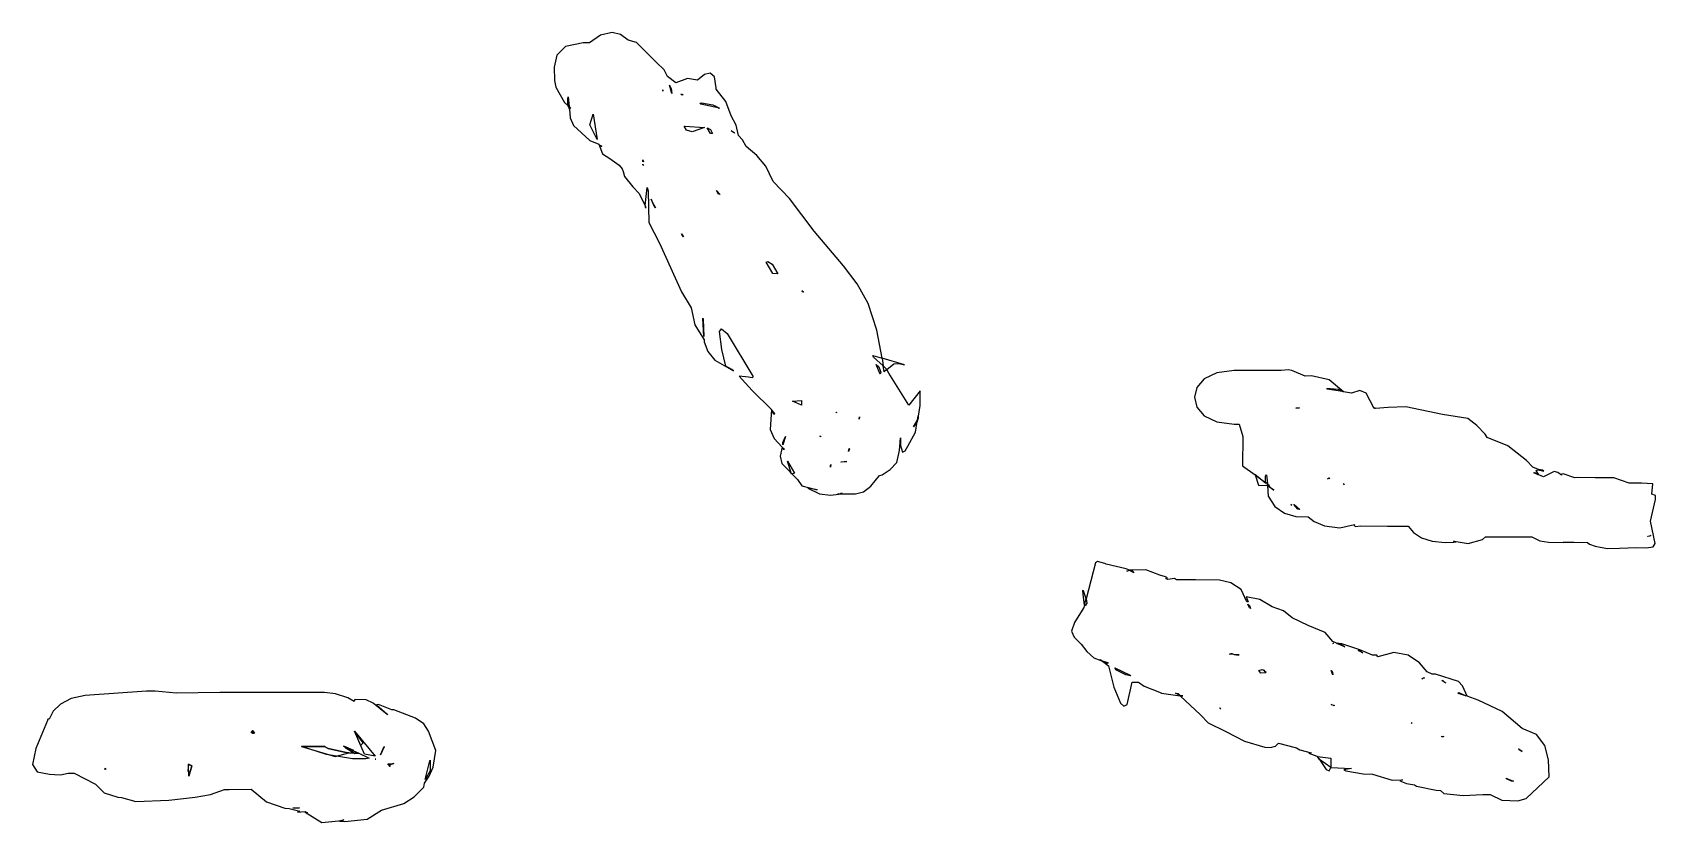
# Model space of a CAD drawing. Extents: x -74 to 153, y -120 to 75.
# Drawn here: x -68.5 to 21.8, y 31.1 to 75 of the extents above; entities that cross this region are included whole.
import ezdxf

# ---------------------------------------------------------------- set-up
doc = ezdxf.new("R2010")
doc.units = 0

msp = doc.modelspace()

# ---------------------------------------------------------------- linework, layer by layer
at = {"layer": 'Layer 1'}
for p, q in [((-36.2443, 75.0294), (-36.901089, 74.870696)), ((-35.793425, 74.921371), (-36.244306, 75.029404)), ((-36.244306, 75.029404), (-36.2443, 75.0294)), ((-38.840621, 74.256983), (-39.3241, 73.763419)), ((-37.871321, 74.447782), (-38.840621, 74.256983)), ((-37.51532, 74.446177), (-37.871321, 74.447782)), ((-36.901089, 74.870696), (-37.51532, 74.446177)), ((-35.365314, 74.592168), (-35.793425, 74.921371)), ((-34.899202, 74.480307), (-35.365314, 74.592168)), ((-33.784092, 73.360527), (-34.899202, 74.480307)), ((-39.3241, 73.763419), (-39.477772, 73.091052)), ((-33.359391, 72.946074), (-33.784092, 73.360527)), ((-39.477772, 73.091052), (-39.457651, 72.363842)), ((-39.457651, 72.363842), (-39.382542, 71.988443)), ((-33.174762, 72.578666), (-33.359391, 72.946074)), ((-32.713755, 72.230978), (-33.174762, 72.578666)), ((-32.058193, 72.472056), (-32.713755, 72.230978)), ((-31.510992, 72.384987), (-32.058193, 72.472056)), ((-31.118101, 72.68214), (-31.510992, 72.384987)), ((-30.789937, 72.768878), (-31.118101, 72.68214)), ((-30.558437, 72.552904), (-30.789937, 72.768878)), ((-30.455532, 71.941918), (-30.558437, 72.552904)), ((-39.382542, 71.988443), (-38.904471, 71.134244)), ((-38.723728, 71.339756), (-38.698104, 71.450139)), ((-38.711084, 70.971046), (-38.723728, 71.339756)), ((-38.698104, 71.450139), (-38.634371, 70.90323)), ((-33.433968, 71.759729), (-33.423467, 71.831192)), ((-33.431489, 71.757691), (-33.433968, 71.759729)), ((-33.423468, 71.831195), (-33.431489, 71.757691)), ((-33.423467, 71.831192), (-33.423468, 71.831195)), ((-33.05157, 72.0959), (-32.959398, 71.910971)), ((-33.05157, 72.095899), (-33.05157, 72.0959)), ((-32.926875, 71.637516), (-33.05157, 72.095899)), ((-32.959398, 71.910971), (-32.926875, 71.637516)), ((-32.424886, 71.604994), (-32.308358, 71.585159)), ((-32.422115, 71.590701), (-32.424886, 71.604994)), ((-32.424886, 71.604994), (-32.424886, 71.604994)), ((-32.346277, 71.546073), (-32.422115, 71.590701)), ((-32.308358, 71.585159), (-32.346277, 71.546073)), ((-30.45598, 71.883581), (-30.455532, 71.941918)), ((-29.929442, 71.195077), (-30.45598, 71.883581)), ((-38.904471, 71.134244), (-38.711084, 70.971046)), ((-38.634416, 70.903198), (-38.711129, 70.971015)), ((-38.711129, 70.971015), (-38.708209, 70.944326)), ((-38.708209, 70.944326), (-38.641705, 70.7944)), ((-38.646959, 70.833923), (-38.629458, 70.84107)), ((-38.64171, 70.7944), (-38.646959, 70.833923)), ((-38.641705, 70.7944), (-38.64171, 70.7944)), ((-38.624454, 70.768034), (-38.641663, 70.794432)), ((-38.641663, 70.794432), (-38.623725, 70.756659)), ((-38.629458, 70.84107), (-38.634416, 70.903198)), ((-38.634371, 70.90323), (-38.544386, 70.810766)), ((-38.544386, 70.810766), (-38.629412, 70.841102)), ((-38.629412, 70.841102), (-38.624454, 70.768034)), ((-38.623725, 70.756659), (-38.587993, 70.272899)), ((-37.489702, 69.890466), (-37.312066, 70.485503)), ((-37.312066, 70.485508), (-37.081489, 69.083958)), ((-37.312066, 70.485503), (-37.312066, 70.485508)), ((-31.379542, 71.096611), (-31.277981, 71.109131)), ((-31.323776, 71.04919), (-31.379542, 71.096611)), ((-30.284506, 70.8208), (-31.323776, 71.04919)), ((-31.277981, 71.109131), (-31.277986, 71.10913)), ((-31.277986, 71.10913), (-30.65451, 70.999457)), ((-30.65451, 70.999457), (-30.531565, 70.947683)), ((-30.531565, 70.947683), (-30.519168, 70.954247)), ((-30.519168, 70.954247), (-30.288299, 70.824885)), ((-30.288299, 70.824885), (-30.284506, 70.8208)), ((-29.62147, 70.390011), (-29.929442, 71.195077)), ((-38.587993, 70.272899), (-38.396794, 69.84879)), ((-38.396794, 69.84879), (-37.501176, 69.013988)), ((-37.081489, 69.083958), (-37.489702, 69.890466)), ((-32.238061, 69.820175), (-32.206122, 69.821049)), ((-32.120804, 69.596891), (-32.238061, 69.820175)), ((-32.206126, 69.82105), (-31.104866, 69.741566)), ((-32.206122, 69.821049), (-32.206126, 69.82105)), ((-31.80243, 69.496259), (-32.120804, 69.596891)), ((-31.104866, 69.741566), (-31.80243, 69.496259)), ((-30.966756, 69.733836), (-30.960192, 69.733538)), ((-30.966755, 69.733829), (-30.966756, 69.733836)), ((-30.778181, 69.405684), (-30.966755, 69.733829)), ((-30.960192, 69.733538), (-30.784455, 69.625603)), ((-30.784455, 69.625603), (-30.667195, 69.403788)), ((-29.622675, 69.554451), (-29.620196, 69.565973)), ((-29.449269, 69.434714), (-29.622675, 69.554451)), ((-29.35645, 69.871347), (-29.62147, 70.390011)), ((-29.620196, 69.565973), (-29.620196, 69.565972)), ((-29.620196, 69.565972), (-29.469686, 69.465924)), ((-29.220841, 69.293571), (-29.35645, 69.871347)), ((-37.501176, 69.013988), (-36.998165, 68.809663)), ((-36.998165, 68.809663), (-36.790631, 68.276172)), ((-36.911436, 68.762818), (-36.825681, 68.688876)), ((-36.885476, 68.714398), (-36.911436, 68.762818)), ((-36.911436, 68.762818), (-36.911436, 68.762818)), ((-36.825681, 68.688876), (-36.885476, 68.714398)), ((-30.667195, 69.403788), (-30.778181, 69.405684)), ((-29.469686, 69.465924), (-29.449269, 69.434714)), ((-28.993181, 69.061827), (-29.220841, 69.293571)), ((-28.797315, 68.689783), (-28.993181, 69.061827)), ((-28.193099, 68.188942), (-28.797315, 68.689783)), ((-36.790631, 68.276172), (-36.382903, 68.021473)), ((-36.382903, 68.021473), (-35.868616, 67.642924)), ((-34.550835, 67.852908), (-34.551433, 67.941434)), ((-34.551433, 67.941434), (-34.551416, 67.941434)), ((-34.551416, 67.941434), (-34.521664, 67.907598)), ((-34.51525, 67.836573), (-34.550835, 67.852908)), ((-34.521664, 67.907598), (-34.51525, 67.836573)), ((-27.708455, 67.598733), (-28.193099, 68.188942)), ((-35.868616, 67.642924), (-35.691417, 67.43539)), ((-35.691417, 67.43539), (-35.646498, 67.287652)), ((-35.646498, 67.287652), (-35.562842, 67.00926)), ((-35.562842, 67.00926), (-35.102798, 66.440891)), ((-34.549669, 67.701815), (-34.503925, 67.624415)), ((-34.54937, 67.672501), (-34.549669, 67.701815)), ((-34.549669, 67.701815), (-34.549669, 67.701815)), ((-34.503925, 67.624415), (-34.54937, 67.672501)), ((-27.296596, 66.733305), (-27.708455, 67.598733)), ((-35.102798, 66.440891), (-34.742036, 66.071039)), ((-34.742036, 66.071039), (-34.58214, 65.723347)), ((-34.411796, 65.399285), (-34.301831, 66.408805)), ((-34.301831, 66.408805), (-34.238681, 66.217313)), ((-34.238681, 66.217313), (-34.207471, 64.463563)), ((-30.440419, 66.246015), (-30.247761, 66.015729)), ((-30.359477, 66.059191), (-30.440419, 66.246015)), ((-30.440419, 66.246015), (-30.440419, 66.246015)), ((-30.247761, 66.015729), (-30.359477, 66.059191)), ((-26.390426, 65.80087), (-27.296596, 66.733305)), ((-34.58214, 65.723347), (-34.411796, 65.399285)), ((-34.41184, 65.39925), (-34.418837, 65.301244)), ((-34.418837, 65.301244), (-34.362541, 65.28666)), ((-34.411836, 65.39925), (-34.41184, 65.39925)), ((-34.362541, 65.28666), (-34.411836, 65.39925)), ((-34.081809, 65.761964), (-34.029014, 65.607954)), ((-34.081808, 65.761963), (-34.081809, 65.761964)), ((-33.955782, 65.453692), (-34.081808, 65.761963)), ((-34.029014, 65.607954), (-33.848023, 65.280683)), ((-33.848023, 65.280683), (-33.955782, 65.453692)), ((-25.010226, 63.972365), (-26.390426, 65.80087)), ((-34.207471, 64.463563), (-33.615351, 63.316663)), ((-33.615351, 63.316663), (-32.401501, 60.602103)), ((-32.388429, 63.826054), (-32.282111, 63.668252)), ((-32.363198, 63.74657), (-32.388429, 63.826054)), ((-32.388429, 63.826054), (-32.388429, 63.826054)), ((-32.282111, 63.668252), (-32.363198, 63.74657)), ((-23.376099, 62.040394), (-25.010226, 63.972365)), ((-27.685738, 62.252703), (-27.584669, 62.281726)), ((-27.319528, 61.615226), (-27.685738, 62.252703)), ((-27.584669, 62.281726), (-27.584669, 62.281724)), ((-27.584669, 62.281724), (-27.347675, 62.140403)), ((-27.347675, 62.140403), (-27.029156, 61.609245)), ((-27.029156, 61.609245), (-27.319528, 61.615226)), ((-22.614173, 61.041736), (-23.376099, 62.040394)), ((-32.401501, 60.602103), (-31.851821, 59.70911)), ((-25.695424, 60.656168), (-25.698344, 60.660544)), ((-25.698344, 60.660544), (-25.698339, 60.660544)), ((-25.698339, 60.660544), (-25.611271, 60.590248)), ((-25.605148, 60.580768), (-25.695424, 60.656168)), ((-25.611271, 60.590248), (-25.605148, 60.580768)), ((-22.014186, 59.950615), (-22.614173, 61.041736)), ((-31.851821, 59.70911), (-31.649808, 58.763349)), ((-21.533922, 58.464259), (-22.014186, 59.950615)), ((-31.649808, 58.763349), (-31.137193, 57.93494)), ((-31.203311, 59.140722), (-31.203309, 59.140724)), ((-31.153141, 58.114142), (-31.203311, 59.140722)), ((-31.203309, 59.140724), (-31.195579, 59.077137)), ((-31.195579, 59.077137), (-31.152118, 58.113119)), ((-31.152118, 58.113119), (-31.153141, 58.114142)), ((-31.137193, 57.93494), (-31.124797, 57.824829)), ((-31.124797, 57.824829), (-30.925642, 57.288754)), ((-30.275278, 58.388674), (-30.162384, 58.546748)), ((-30.143742, 57.392341), (-30.275278, 58.388674)), ((-30.162384, 58.546748), (-29.853481, 58.283962)), ((-29.853481, 58.283962), (-28.416942, 55.913421)), ((-21.233492, 56.921615), (-21.533922, 58.464259)), ((-30.925642, 57.288754), (-30.532519, 56.810122)), ((-29.920282, 56.459747), (-30.143742, 57.392341)), ((-21.717543, 56.964931), (-21.753566, 57.061624)), ((-21.753566, 57.061624), (-21.233492, 56.921615)), ((-21.164362, 56.477234), (-21.717543, 56.964931)), ((-21.2335, 56.9216), (-21.16437, 56.477218)), ((-21.233495, 56.9216), (-21.2335, 56.9216)), ((-19.981005, 56.535263), (-21.233495, 56.9216)), ((-30.532519, 56.810122), (-29.497047, 56.206419)), ((-29.596224, 56.285475), (-29.920282, 56.459747)), ((-29.497047, 56.206419), (-29.596224, 56.285475)), ((-21.564589, 56.563694), (-21.410725, 56.434186)), ((-21.332262, 56.018244), (-21.564589, 56.563694)), ((-21.564589, 56.563694), (-21.564589, 56.563694)), ((-21.410725, 56.434186), (-21.31154, 56.140753)), ((-21.31154, 56.140753), (-21.332262, 56.018244)), ((-21.16437, 56.477218), (-20.97565, 56.284998)), ((-21.114776, 56.153464), (-21.164362, 56.477234)), ((-20.975642, 56.285014), (-21.114776, 56.153464)), ((-20.97565, 56.284998), (-20.572541, 56.602643)), ((-20.943557, 56.2522), (-20.975642, 56.285014)), ((-20.85153, 56.068876), (-20.943557, 56.2522)), ((-19.7529, 54.301996), (-20.85153, 56.068876)), ((-20.572541, 56.602643), (-20.28888, 56.618774)), ((-20.28888, 56.618774), (-19.981005, 56.535263)), ((-2.61298, 56.099459), (-3.305987, 55.761105)), ((-1.64277, 56.2278), (-2.61298, 56.099459)), ((0.970724, 56.227761), (-1.64277, 56.2278)), ((1.35006, 56.2597), (0.970724, 56.227761)), ((1.56807, 56.227768), (1.350036, 56.259707)), ((1.350036, 56.259707), (1.35006, 56.2597)), ((2.305012, 55.903998), (1.56807, 56.227768)), ((-28.663888, 55.850693), (-29.186406, 55.902045)), ((-29.186406, 55.902045), (-29.016646, 55.733451)), ((-29.016646, 55.733451), (-28.451944, 55.106766)), ((-28.451268, 55.826743), (-28.663888, 55.850693)), ((-28.451944, 55.106766), (-27.392834, 54.056696)), ((-28.416942, 55.913421), (-28.451268, 55.826743)), ((-19.123007, 55.094358), (-19.7529, 54.301996)), ((-19.110661, 54.27878), (-19.123007, 55.094358)), ((-3.721791, 55.282742), (-3.860393, 54.734375)), ((-3.305987, 55.761105), (-3.721791, 55.282742)), ((2.650367, 55.924853), (2.305012, 55.903998)), ((3.63247, 55.708568), (2.650367, 55.924853)), ((3.516651, 55.218256), (3.69025, 55.228461)), ((3.531282, 55.186313), (3.516651, 55.218256)), ((4.388835, 55.054617), (3.531282, 55.186313)), ((4.437666, 55.048777), (3.63247, 55.708568)), ((3.69025, 55.228461), (3.69025, 55.22846)), ((3.69025, 55.22846), (4.143528, 55.185729)), ((4.143528, 55.185729), (4.388835, 55.054617)), ((5.339989, 55.123062), (4.877089, 54.971335)), ((5.696212, 54.965416), (5.339989, 55.123062)), ((-26.217979, 54.521755), (-25.721239, 54.556174)), ((-25.715698, 54.306345), (-26.217979, 54.521755)), ((-25.721239, 54.556174), (-25.715698, 54.306345)), ((-25.721239, 54.556174), (-25.721239, 54.556174)), ((-19.222035, 53.582698), (-19.110661, 54.27878)), ((-3.860393, 54.734375), (-3.721791, 54.186008)), ((-3.721791, 54.186008), (-3.305987, 53.707645)), ((4.877089, 54.971335), (4.437666, 55.048777)), ((6.144609, 54.111011), (5.696212, 54.965416)), ((7.902886, 54.209604), (6.928075, 54.160893)), ((9.943946, 53.783453), (7.902886, 54.209604)), ((-27.392834, 54.056696), (-27.455066, 52.935449)), ((-27.381949, 54.045142), (-27.206355, 53.839796)), ((-27.381948, 54.045142), (-27.381949, 54.045142)), ((-27.37349, 54.006202), (-27.381948, 54.045142)), ((-27.261629, 53.783501), (-27.37349, 54.006202)), ((-27.206355, 53.839796), (-27.261629, 53.783501)), ((-23.808812, 53.873922), (-23.776726, 53.902069)), ((-23.773518, 53.897986), (-23.808812, 53.873922)), ((-23.776729, 53.90207), (-23.773518, 53.897986)), ((-23.776726, 53.902069), (-23.776729, 53.90207)), ((-22.485879, 53.649763), (-22.511109, 53.52638)), ((-22.511109, 53.52638), (-22.485879, 53.649763)), ((-22.485879, 53.649763), (-22.485879, 53.649763)), ((-19.480026, 53.084647), (-19.269138, 53.4669)), ((-19.28241, 53.386394), (-19.480026, 53.084647)), ((-19.378424, 52.788612), (-19.28241, 53.386394)), ((-19.269146, 53.466881), (-19.282419, 53.386376)), ((-19.282419, 53.386376), (-19.245958, 53.454484)), ((-19.22204, 53.58268), (-19.269146, 53.466881)), ((-19.269138, 53.4669), (-19.229323, 53.708123)), ((-19.245958, 53.454484), (-19.22204, 53.58268)), ((-19.229323, 53.708123), (-19.222035, 53.582698)), ((-19.22204, 53.58268), (-19.22204, 53.58268)), ((-3.305987, 53.707645), (-2.61298, 53.369291)), ((-2.61298, 53.369291), (-1.64277, 53.24095)), ((1.793267, 54.133201), (1.96523, 54.15696)), ((1.99644, 54.135813), (1.793267, 54.133201)), ((1.96523, 54.15696), (1.99644, 54.135813)), ((1.96523, 54.15696), (1.96523, 54.15696)), ((6.161235, 54.11116), (6.144609, 54.111011)), ((6.163423, 54.142079), (6.161235, 54.11116)), ((6.211114, 54.111452), (6.163423, 54.142079)), ((6.928075, 54.160893), (6.211114, 54.111452)), ((11.350446, 53.562356), (9.943946, 53.783453)), ((11.86364, 53.167814), (11.350446, 53.562356)), ((-27.455066, 52.935449), (-27.243641, 52.446766)), ((-27.243641, 52.446766), (-26.800423, 51.966336)), ((-26.607679, 52.555507), (-26.761689, 52.095812)), ((-26.759941, 52.212486), (-26.607682, 52.555507)), ((-26.607682, 52.555507), (-26.607679, 52.555507)), ((-24.696999, 52.575633), (-24.636036, 52.555945)), ((-24.650037, 52.548944), (-24.696999, 52.575633)), ((-24.696999, 52.575633), (-24.696999, 52.575633)), ((-24.622765, 52.540485), (-24.650037, 52.548944)), ((-24.636036, 52.555945), (-24.622765, 52.540485)), ((-20.26083, 51.7808), (-20.207926, 52.486695)), ((-20.207926, 52.486695), (-20.205264, 52.061743)), ((-19.804234, 52.008624), (-19.378424, 52.788612)), ((-1.64277, 53.24095), (-1.64277, 53.2407)), ((-1.64277, 53.2407), (-1.37631, 53.2407)), ((-1.37631, 53.2407), (-1.162505, 52.550574)), ((-1.162505, 52.550574), (-1.191236, 50.931434)), ((12.313297, 52.688906), (11.86364, 53.167814)), ((12.425158, 52.494644), (12.313297, 52.688906)), ((13.587286, 52.029847), (12.425158, 52.494644)), ((-26.800423, 51.966336), (-26.898344, 51.462174)), ((-26.761689, 52.095812), (-26.759941, 52.212486)), ((-26.756001, 51.929843), (-26.705393, 51.890174)), ((-26.693142, 51.820899), (-26.756001, 51.929843)), ((-26.756001, 51.929843), (-26.756001, 51.929843)), ((-26.705393, 51.890174), (-26.693142, 51.820899)), ((-23.094039, 51.717205), (-23.056121, 51.880402)), ((-23.04139, 51.87209), (-23.094039, 51.717205)), ((-23.056121, 51.880402), (-23.04139, 51.87209)), ((-20.416335, 51.107175), (-20.26083, 51.7808)), ((-20.205264, 52.061743), (-20.098982, 51.682812)), ((-20.098982, 51.682812), (-19.944754, 51.756852)), ((-19.944754, 51.756852), (-19.804234, 52.008624)), ((14.608268, 51.227424), (13.587286, 52.029847)), ((-26.898344, 51.462174), (-26.818919, 51.05175)), ((-26.818919, 51.05175), (-25.932807, 50.170576)), ((-26.503251, 51.187651), (-26.114435, 50.51736)), ((-26.264453, 50.466702), (-26.503251, 51.187651)), ((-26.503251, 51.187651), (-26.503251, 51.187651)), ((-24.108811, 50.953429), (-24.082705, 51.003307)), ((-24.105018, 50.857611), (-24.108811, 50.953429)), ((-24.082704, 51.003307), (-24.105018, 50.857611)), ((-24.082705, 51.003307), (-24.082704, 51.003307)), ((-23.523105, 51.150611), (-23.252859, 51.158341)), ((-23.516982, 51.125234), (-23.523105, 51.150611)), ((-23.189566, 51.156007), (-23.516982, 51.125234)), ((-23.252859, 51.158341), (-23.252861, 51.158337)), ((-23.252861, 51.158337), (-23.189566, 51.156007)), ((-21.231156, 50.419237), (-20.776824, 50.724503)), ((-20.776824, 50.724503), (-20.416335, 51.107175)), ((-1.191236, 50.931434), (-0.485796, 50.419965)), ((14.973749, 50.847797), (14.608268, 51.227424)), ((15.288039, 50.715226), (14.973749, 50.847797)), ((15.151968, 50.665931), (15.261495, 50.702975)), ((15.307436, 50.420041), (15.151968, 50.665931)), ((15.261495, 50.702975), (15.58264, 50.6302)), ((15.505619, 50.674343), (15.288039, 50.715226)), ((15.58264, 50.6302), (15.505619, 50.674343)), ((16.153028, 50.616054), (15.564845, 50.314452)), ((16.353418, 50.550697), (16.153028, 50.616054)), ((-26.114435, 50.51736), (-26.264453, 50.466702)), ((-25.932807, 50.170576), (-25.693396, 49.811242)), ((-25.693396, 49.811242), (-24.836657, 49.595956)), ((-25.344334, 49.680982), (-25.364605, 49.678794)), ((-25.364605, 49.678794), (-24.719459, 49.37356)), ((-24.836657, 49.595956), (-25.344334, 49.680982)), ((-22.265146, 49.473901), (-21.855848, 49.787762)), ((-21.855848, 49.787762), (-21.372028, 50.391527)), ((-21.372477, 50.378984), (-21.231156, 50.419237)), ((-21.372028, 50.391527), (-21.372477, 50.378984)), ((-0.485796, 50.419965), (-0.487254, 50.441404)), ((-0.487254, 50.441404), (-0.30218, 50.286957)), ((-0.302186, 50.286877), (-0.485802, 50.419885)), ((-0.485802, 50.419885), (-0.298849, 49.854529)), ((0.10909, 49.943564), (-0.302186, 50.286877)), ((-0.30218, 50.286957), (0.096553, 49.997898)), ((-0.298849, 49.854529), (0.192803, 49.824848)), ((0.199367, 49.923292), (0.096548, 49.997818)), ((0.096548, 49.997818), (0.10909, 49.943564)), ((0.096553, 49.997898), (0.100376, 50.350327)), ((0.100376, 50.350327), (0.148618, 50.425508)), ((0.148618, 50.425508), (0.199371, 49.923373)), ((0.192803, 49.824848), (0.207679, 49.812597)), ((0.204034, 49.864372), (0.199367, 49.923292)), ((0.199371, 49.923373), (0.319983, 49.835867)), ((0.245891, 49.82937), (0.204034, 49.864372)), ((0.206805, 49.826017), (0.245891, 49.82937)), ((0.20768, 49.8126), (0.206805, 49.826017)), ((0.207679, 49.812597), (0.20768, 49.8126)), ((0.559894, 49.567374), (0.207685, 49.812681)), ((0.207685, 49.812681), (0.246188, 49.244187)), ((0.319983, 49.835867), (0.245895, 49.829453)), ((0.245895, 49.829453), (0.559894, 49.567374)), ((3.555676, 50.196898), (3.62043, 50.254943)), ((3.681684, 50.225192), (3.555676, 50.196898)), ((3.62043, 50.254945), (3.626847, 50.253922)), ((3.62043, 50.254943), (3.62043, 50.254945)), ((3.626847, 50.253922), (3.681684, 50.225192)), ((4.43846, 49.937446), (4.439627, 49.936998)), ((4.475542, 49.874471), (4.43846, 49.937446)), ((4.43846, 49.937446), (4.43846, 49.937446)), ((4.439627, 49.936998), (4.475542, 49.874471)), ((15.032128, 50.536421), (15.056629, 50.54488)), ((15.247246, 50.442207), (15.032128, 50.536421)), ((15.056629, 50.54488), (15.05663, 50.54488)), ((15.05663, 50.54488), (15.120363, 50.532775)), ((15.120363, 50.532775), (15.247246, 50.442207)), ((15.308892, 50.417271), (15.307436, 50.420041)), ((15.564845, 50.314452), (15.308892, 50.417271)), ((16.557594, 50.397437), (16.353418, 50.550697)), ((16.571887, 50.463357), (16.557594, 50.397437)), ((16.651662, 50.47517), (16.571887, 50.463357)), ((17.307807, 50.250865), (16.651662, 50.47517)), ((17.457733, 50.265887), (17.307807, 50.250865)), ((18.440857, 50.252323), (17.457733, 50.265887)), ((19.477067, 50.253929), (18.440857, 50.252323)), ((20.335495, 49.953057), (19.477067, 50.253929)), ((20.352414, 49.952908), (20.335495, 49.953057)), ((20.85732, 49.953356), (20.352414, 49.952908)), ((21.022705, 49.961814), (20.85732, 49.953356)), ((21.023153, 49.957879), (21.022705, 49.961814)), ((21.639756, 49.925102), (21.023153, 49.957879)), ((21.593834, 49.354821), (21.639756, 49.925102)), ((-24.719459, 49.37356), (-24.108465, 49.298437)), ((-24.108465, 49.298437), (-23.640019, 49.355169)), ((-23.722489, 49.353137), (-23.450715, 49.40811)), ((-23.640019, 49.355169), (-23.722489, 49.353137)), ((-23.64004, 49.35515), (-23.573272, 49.362378)), ((-23.573272, 49.362378), (-23.64004, 49.35515)), ((-23.64004, 49.35515), (-23.64004, 49.35515)), ((-23.534429, 49.378066), (-23.542742, 49.372668)), ((-23.542742, 49.372668), (-23.329228, 49.360417)), ((-23.450715, 49.40811), (-23.534429, 49.378066)), ((-23.329228, 49.360417), (-22.717186, 49.361075)), ((-22.717186, 49.361075), (-22.265146, 49.473901)), ((0.246188, 49.244187), (0.618058, 48.654073)), ((1.51166, 48.772977), (1.564601, 48.728786)), ((1.564601, 48.728786), (1.51166, 48.772977)), ((1.51166, 48.772977), (1.51166, 48.772977)), ((1.66567, 48.7791), (1.684775, 48.767433)), ((1.892892, 48.509583), (1.66567, 48.7791)), ((1.66567, 48.7791), (1.66567, 48.7791)), ((1.684775, 48.767433), (2.015546, 48.490332)), ((21.511725, 47.853081), (21.796313, 49.046271)), ((21.78712, 49.275365), (21.593834, 49.354821)), ((21.796313, 49.046271), (21.78712, 49.275365)), ((0.618058, 48.654073), (1.149655, 48.282451)), ((1.149655, 48.282451), (1.785834, 48.100741)), ((1.785834, 48.100741), (2.471448, 48.080367)), ((2.015546, 48.490332), (1.892892, 48.509583)), ((2.471448, 48.080367), (2.80426, 47.81785)), ((2.80426, 47.81785), (3.386171, 47.584211)), ((3.386171, 47.584211), (4.241095, 47.475476)), ((4.241095, 47.475476), (5.057091, 47.660632)), ((5.057091, 47.660632), (5.017568, 47.596024)), ((5.017568, 47.596024), (5.128947, 47.552946)), ((5.128947, 47.552946), (5.362923, 47.586107)), ((5.362923, 47.586107), (6.884353, 47.558396)), ((6.884353, 47.558396), (8.043073, 47.566126)), ((8.043073, 47.566126), (8.335853, 47.211144)), ((8.335853, 47.211144), (8.775648, 46.924314)), ((12.173916, 46.818104), (12.328947, 46.968467)), ((12.328947, 46.968467), (12.7727, 46.9684)), ((12.7727, 46.9684), (13.94323, 46.9684)), ((13.94323, 46.9684), (14.912352, 46.9684)), ((14.912352, 46.9684), (15.365337, 46.74371)), ((21.373375, 46.998509), (21.375421, 47.013385)), ((21.453443, 47.006821), (21.373375, 46.998509)), ((21.375421, 47.013385), (21.535264, 47.040657)), ((21.53526, 47.040657), (21.453443, 47.006821)), ((21.776887, 46.602861), (21.511725, 47.853081)), ((21.535264, 47.040657), (21.53526, 47.040657)), ((8.775648, 46.924314), (9.362558, 46.733136)), ((9.362558, 46.733136), (10.096683, 46.665111)), ((10.096683, 46.665111), (10.583068, 46.681154)), ((10.68822, 46.68845), (10.549942, 46.729596)), ((10.549942, 46.729596), (10.595756, 46.728848)), ((10.583068, 46.681154), (10.68822, 46.68845)), ((10.595756, 46.728848), (11.368504, 46.609931)), ((11.368504, 46.609931), (12.173916, 46.818104)), ((15.365337, 46.74371), (15.842243, 46.672048)), ((15.842243, 46.672048), (16.651522, 46.666067)), ((16.651522, 46.666067), (16.662606, 46.66942)), ((16.662606, 46.66942), (17.252393, 46.674818)), ((17.252393, 46.674818), (18.015586, 46.650755)), ((18.015586, 46.650755), (18.116218, 46.572583)), ((18.116218, 46.572583), (18.434592, 46.456201)), ((18.434592, 46.456201), (19.107415, 46.326947)), ((19.107415, 46.326947), (19.791222, 46.35134)), ((19.791222, 46.35134), (20.747365, 46.371904)), ((20.747365, 46.371904), (21.275606, 46.365631)), ((21.275606, 46.365631), (21.667866, 46.409571)), ((21.667866, 46.409571), (21.776887, 46.602861)), ((-9.351562, 45.531041), (-9.887387, 43.519001)), ((-9.25093, 45.6009), (-9.351562, 45.531041)), ((-9.250924, 45.600864), (-9.25093, 45.6009)), ((-8.848691, 45.483753), (-9.250924, 45.600864)), ((-8.758561, 45.459543), (-8.848691, 45.483753)), ((-7.648411, 45.203152), (-8.758561, 45.459543)), ((-7.475734, 45.113312), (-7.648411, 45.203152)), ((-7.608159, 45.064601), (-7.475734, 45.113312)), ((-7.451524, 45.098728), (-7.608159, 45.064601)), ((-7.360087, 45.115974), (-7.47574, 45.113346)), ((-7.47574, 45.113349), (-7.45153, 45.098765)), ((-7.47574, 45.113346), (-7.47574, 45.113349)), ((-7.45153, 45.098765), (-7.360087, 45.115974)), ((-7.235386, 44.980741), (-7.451524, 45.098728)), ((-6.562681, 45.139995), (-7.360081, 45.115937)), ((-7.360081, 45.115937), (-7.341997, 45.104999)), ((-7.341997, 45.104999), (-7.235386, 44.980741)), ((-5.789801, 44.844962), (-6.562681, 45.139995)), ((-5.474052, 44.750165), (-5.789801, 44.844962)), ((-5.356211, 44.692411), (-5.474052, 44.750165)), ((-5.449696, 44.664847), (-5.356211, 44.692411)), ((-5.328063, 44.607822), (-5.449696, 44.664847)), ((-4.967686, 44.654784), (-5.328063, 44.607822)), ((-4.8567, 44.5788), (-4.967686, 44.654784)), ((-3.789577, 44.578806), (-4.8567, 44.5788)), ((-2.466311, 44.571056), (-3.789577, 44.578806)), ((-1.837169, 44.420692), (-2.466311, 44.571056)), ((-1.255707, 44.038169), (-1.837169, 44.420692)), ((-10.03536, 43.975177), (-10.081266, 43.987054)), ((-10.081266, 43.987054), (-10.062182, 43.769008)), ((-10.062182, 43.769008), (-9.985044, 43.19492)), ((-9.88733, 43.518982), (-10.03536, 43.975177)), ((-9.97571, 43.182669), (-9.88733, 43.518982)), ((-9.887387, 43.519001), (-9.846405, 43.287695)), ((-0.938354, 43.363794), (-1.255707, 44.038169)), ((-0.214389, 43.496315), (-0.98021, 43.645123)), ((-0.98021, 43.645123), (-0.87112, 43.352272)), ((-0.87112, 43.352272), (-0.938354, 43.363794)), ((0.46946, 43.087131), (-0.214389, 43.496315)), ((-10.005374, 43.044431), (-10.520184, 42.211332)), ((-9.975767, 43.182689), (-10.005374, 43.044431)), ((-9.985044, 43.19492), (-9.97571, 43.182669)), ((-9.943099, 43.139665), (-9.975767, 43.182689)), ((-9.97571, 43.182669), (-9.97571, 43.182669)), ((-9.846405, 43.287695), (-9.943099, 43.139665)), ((-0.89206, 43.227735), (-0.792741, 43.149709)), ((-0.795804, 43.023556), (-0.89206, 43.227735)), ((-0.89206, 43.227735), (-0.89206, 43.227735)), ((-0.736738, 42.987532), (-0.795804, 43.023556)), ((-0.792741, 43.149709), (-0.736738, 42.987532)), ((1.102813, 42.866999), (0.46946, 43.087131)), ((1.58545, 42.462342), (1.102813, 42.866999)), ((2.470276, 42.033274), (1.58545, 42.462342)), ((-10.520184, 42.211332), (-10.687386, 41.733074)), ((-10.687386, 41.733074), (-10.552924, 41.39928)), ((3.414022, 41.647229), (2.470276, 42.033274)), ((3.834486, 41.151657), (3.414022, 41.647229)), ((-10.552924, 41.39928), (-10.162738, 40.999571)), ((-10.162738, 40.999571), (-9.839202, 40.586537)), ((3.88092, 41.050745), (3.834396, 41.04943)), ((3.834396, 41.04943), (3.88092, 41.050745)), ((4.045228, 41.0554), (3.834486, 41.151657)), ((3.88092, 41.050745), (3.88092, 41.050745)), ((4.351935, 41.026523), (4.045228, 41.0554)), ((4.504396, 40.857796), (4.067306, 41.045495)), ((4.067306, 41.045495), (4.067307, 41.045495)), ((4.067307, 41.045495), (4.215045, 41.02639)), ((4.215045, 41.02639), (4.438926, 40.915248)), ((4.785379, 40.870472), (4.351935, 41.026523)), ((4.438926, 40.915248), (4.504396, 40.857796)), ((5.339288, 40.684669), (4.785379, 40.870472)), ((5.258257, 40.6542), (5.334533, 40.646905)), ((5.515713, 40.522469), (5.258257, 40.6542)), ((5.258257, 40.6542), (5.258257, 40.6542)), ((5.334533, 40.646905), (5.515713, 40.522469)), ((6.043561, 40.39911), (5.339288, 40.684669)), ((-9.839202, 40.586537), (-9.454236, 40.249941)), ((-9.454236, 40.249941), (-9.064836, 40.102349)), ((-9.064836, 40.102349), (-9.088025, 40.151644)), ((-9.088025, 40.151644), (-9.008832, 40.085869)), ((-9.008771, 40.085851), (-9.064774, 40.102331)), ((-9.064774, 40.102331), (-8.901139, 39.996449)), ((-9.008832, 40.085869), (-8.679666, 39.987863)), ((-8.90114, 39.996449), (-9.008771, 40.085851)), ((-8.667853, 39.926755), (-8.901201, 39.996467)), ((-8.901201, 39.996467), (-8.640872, 39.790392)), ((-8.901139, 39.996449), (-8.90114, 39.996449)), ((-8.679666, 39.987863), (-8.667853, 39.926755)), ((-8.640872, 39.790392), (-8.340963, 38.610702)), ((-1.905376, 40.447979), (-1.817433, 40.480939)), ((-1.478058, 40.401309), (-1.905376, 40.447979)), ((-1.817433, 40.480939), (-1.78316, 40.475981)), ((-1.817433, 40.480939), (-1.817433, 40.480939)), ((-1.78316, 40.475981), (-1.650298, 40.433249)), ((-1.650298, 40.433249), (-1.580877, 40.436019)), ((-1.580877, 40.436019), (-1.510727, 40.418372)), ((-1.510727, 40.418372), (-1.478058, 40.401309)), ((-1.451951, 40.399708), (-1.502559, 40.43544)), ((-1.502559, 40.43544), (-1.502559, 40.435437)), ((-1.502559, 40.435437), (-1.402365, 40.419686)), ((-1.374363, 40.3946), (-1.451951, 40.399708)), ((-1.402365, 40.419686), (-1.374363, 40.3946)), ((6.282305, 40.392114), (6.043561, 40.39911)), ((6.344579, 40.292649), (6.282305, 40.392114)), ((7.231738, 40.534018), (6.344579, 40.292649)), ((8.040463, 40.386107), (7.231738, 40.534018)), ((8.664788, 39.970775), (8.040463, 40.386107)), ((9.090939, 39.469077), (8.664788, 39.970775)), ((-8.293999, 39.691349), (-7.427841, 39.281823)), ((-8.226036, 39.5808), (-8.293999, 39.691349)), ((-8.293999, 39.691349), (-8.293999, 39.691349)), ((-7.66882, 39.297021), (-8.226036, 39.5808)), ((-7.42217, 39.241714), (-7.66882, 39.297021)), ((-7.602936, 37.651181), (-7.324502, 38.888502)), ((-7.427841, 39.281823), (-7.42217, 39.241714)), ((-7.324502, 38.888502), (-6.966896, 38.882961)), ((-6.966896, 38.882961), (-6.649105, 38.66026)), ((-0.270919, 39.535589), (-0.08322, 39.601655)), ((-0.157745, 39.395726), (-0.270919, 39.535589)), ((0.114689, 39.413227), (-0.157745, 39.395726)), ((-0.08322, 39.601655), (-0.083219, 39.601655)), ((-0.083219, 39.601655), (0.036226, 39.512983)), ((0.036226, 39.512983), (-0.007673, 39.573508)), ((-0.007673, 39.573508), (0.00064, 39.564757)), ((0.00064, 39.564757), (0.043518, 39.507441)), ((0.043518, 39.50744), (0.036226, 39.512981)), ((0.036226, 39.512981), (0.055623, 39.486146)), ((0.043518, 39.507441), (0.094417, 39.468939)), ((0.065832, 39.477689), (0.043518, 39.50744)), ((0.055623, 39.486146), (0.065832, 39.477688)), ((0.140212, 39.423727), (0.065832, 39.477689)), ((0.065832, 39.477689), (0.114689, 39.413227)), ((0.065832, 39.477688), (0.065832, 39.477689)), ((0.094417, 39.468939), (0.140212, 39.423727)), ((3.742812, 39.534859), (3.818796, 39.434666)), ((3.847089, 39.29699), (3.742812, 39.534859)), ((3.742812, 39.534859), (3.742812, 39.534859)), ((3.818796, 39.434666), (3.847089, 39.29699)), ((8.799465, 39.069914), (8.880552, 39.133501)), ((8.934952, 39.125917), (8.799465, 39.069914)), ((8.880552, 39.133501), (8.934952, 39.125917)), ((8.880552, 39.133501), (8.880552, 39.133501)), ((9.366289, 39.327027), (9.090939, 39.469077)), ((9.545676, 39.327475), (9.366289, 39.327027)), ((10.825292, 38.925305), (9.545676, 39.327475)), ((9.908892, 38.988971), (9.956145, 38.982265)), ((10.13802, 38.831436), (9.908892, 38.988971)), ((9.908892, 38.988971), (9.908892, 38.988971)), ((9.956145, 38.982265), (10.13802, 38.831436)), ((11.05716, 38.684903), (10.825292, 38.925305)), ((-66.349576, 37.974203), (-66.945049, 37.670787)), ((-65.56069, 38.149652), (-66.349576, 37.974203)), ((-62.1649, 38.3865), (-65.56069, 38.149652)), ((-62.164879, 38.386502), (-62.1649, 38.3865)), ((-61.678495, 38.381103), (-62.164879, 38.386502)), ((-60.508985, 38.282659), (-61.678495, 38.381103)), ((-58.078665, 38.308765), (-60.508985, 38.282659)), ((-54.618115, 38.306726), (-58.078665, 38.308765)), ((-53.579425, 38.306428), (-54.618115, 38.306726)), ((-52.251825, 38.306428), (-53.579425, 38.306428)), ((-51.642048, 38.24876), (-52.251825, 38.306428)), ((-50.956895, 38.010368), (-51.642048, 38.24876)), ((-50.609498, 37.82121), (-50.956895, 38.010368)), ((-8.340963, 38.610702), (-7.968371, 37.728106)), ((-6.649105, 38.66026), (-5.804823, 38.325697)), ((-5.804823, 38.325697), (-5.697046, 38.271152)), ((-5.697046, 38.271152), (-4.645666, 38.13654)), ((-4.908063, 38.27201), (-4.908795, 38.277118)), ((-4.908795, 38.277118), (-4.908792, 38.277115)), ((-4.908792, 38.277115), (-4.763679, 38.264281)), ((-4.650068, 38.141482), (-4.908063, 38.27201)), ((-4.763679, 38.264281), (-4.650068, 38.141482)), ((-4.645666, 38.13654), (-3.514656, 37.07539)), ((-4.631983, 38.134044), (-4.635775, 38.135649)), ((-4.635775, 38.135649), (-4.635775, 38.135648)), ((-4.635775, 38.135648), (-4.502183, 38.122522)), ((-4.502183, 38.122522), (-4.631983, 38.134044)), ((10.819094, 38.267635), (10.851908, 38.314305)), ((11.237516, 38.132731), (10.819094, 38.267635)), ((10.851908, 38.314305), (11.204847, 38.154608)), ((10.851908, 38.314305), (10.851908, 38.314305)), ((11.248676, 38.284265), (11.05716, 38.684903)), ((11.204847, 38.154608), (11.237516, 38.132731)), ((11.320285, 38.108963), (11.248676, 38.284265)), ((11.921739, 37.896325), (11.320285, 38.108963)), ((-67.351025, 37.277309), (-67.57142, 36.831672)), ((-66.945049, 37.670787), (-67.351025, 37.277309)), ((-50.573329, 37.920091), (-50.609498, 37.82121)), ((-49.929653, 37.906454), (-50.573329, 37.920091)), ((-49.553331, 37.729628), (-49.929653, 37.906454)), ((-48.759489, 37.096665), (-49.553331, 37.729628)), ((-49.242081, 37.653053), (-49.366776, 37.637302)), ((-49.366776, 37.637302), (-48.908426, 37.239581)), ((-48.498431, 37.348388), (-49.242081, 37.653053)), ((-48.908426, 37.239581), (-48.730271, 37.095396)), ((-48.730271, 37.095396), (-48.759489, 37.096665)), ((-48.397216, 37.349702), (-48.498431, 37.348388)), ((-47.189206, 36.894674), (-48.397216, 37.349702)), ((-7.968371, 37.728106), (-7.779769, 37.557148)), ((-7.779769, 37.557148), (-7.602936, 37.651181)), ((-3.514656, 37.07539), (-3.100271, 36.632443)), ((-2.435165, 37.462731), (-2.382516, 37.40279)), ((-2.435165, 37.462729), (-2.435165, 37.462731)), ((-2.425539, 37.427143), (-2.435165, 37.462729)), ((-2.412414, 37.401767), (-2.425539, 37.427143)), ((-2.382516, 37.40279), (-2.412414, 37.401767)), ((3.750595, 37.642992), (3.909126, 37.613824)), ((3.750596, 37.642992), (3.750595, 37.642992)), ((3.924148, 37.580863), (3.750596, 37.642992)), ((3.909126, 37.613824), (3.924148, 37.580863)), ((13.260668, 37.262532), (11.921739, 37.896325)), ((14.367229, 36.316565), (13.260668, 37.262532)), ((-67.671183, 36.765456), (-68.320023, 35.199772)), ((-67.668704, 36.807604), (-67.671183, 36.765456)), ((-67.618243, 36.831523), (-67.668704, 36.807604)), ((-67.617944, 36.831523), (-67.618243, 36.831523)), ((-67.57142, 36.831672), (-67.617944, 36.831523)), ((-56.330478, 36.11107), (-56.2946, 36.123758)), ((-56.29454, 36.123708), (-56.330418, 36.11102)), ((-56.2946, 36.123758), (-56.25216, 36.19245)), ((-56.2521, 36.1924), (-56.29454, 36.123708)), ((-56.25216, 36.19245), (-56.15532, 36.055796)), ((-56.25216, 36.19245), (-56.25216, 36.19245)), ((-56.15526, 36.055746), (-56.2521, 36.1924)), ((-56.2521, 36.1924), (-56.2521, 36.1924)), ((-50.584432, 36.165028), (-50.58443, 36.165032)), ((-50.030669, 34.876658), (-50.584432, 36.165028)), ((-50.58443, 36.165032), (-49.43709, 34.769172)), ((-50.58437, 36.164982), (-50.243245, 35.364599)), ((-50.584369, 36.164982), (-50.58437, 36.164982)), ((-50.097694, 35.513942), (-50.584369, 36.164982)), ((-46.724994, 36.563293), (-47.189206, 36.894674)), ((-46.462156, 36.170704), (-46.724994, 36.563293)), ((-46.068266, 35.095854), (-46.462156, 36.170704)), ((-3.100271, 36.632443), (-2.100566, 36.141416)), ((-2.100566, 36.141416), (-1.065427, 35.61705)), ((8.194135, 36.6272), (8.232345, 36.614657)), ((8.26268, 36.598323), (8.194135, 36.6272)), ((8.194135, 36.6272), (8.194135, 36.6272)), ((8.232345, 36.614657), (8.26268, 36.598323)), ((15.167704, 35.979235), (14.367229, 36.316565)), ((-56.247201, 36.046025), (-56.330478, 36.11107)), ((-56.330418, 36.11102), (-56.247141, 36.045975)), ((-56.15532, 36.055796), (-56.247201, 36.046025)), ((-56.247141, 36.045975), (-56.15526, 36.055746)), ((-53.541697, 35.319517), (-53.5417, 35.3195)), ((-53.5417, 35.3195), (-51.66704, 34.751152)), ((-52.252017, 35.319517), (-53.541697, 35.319517)), ((-52.137803, 34.85863), (-53.54168, 35.319581)), ((-53.54168, 35.319581), (-52.252, 35.319581)), ((-52.243411, 35.319367), (-52.252017, 35.319517)), ((-52.252, 35.319581), (-52.243394, 35.319432)), ((-52.247929, 35.316888), (-52.243411, 35.319367)), ((-52.055125, 35.207361), (-52.247929, 35.316888)), ((-52.243394, 35.319432), (-52.247912, 35.316953)), ((-52.247912, 35.316953), (-52.055108, 35.207426)), ((-51.204703, 35.343202), (-51.204698, 35.34321)), ((-51.043083, 35.200014), (-51.204703, 35.343202)), ((-51.204698, 35.34321), (-51.171445, 35.334605)), ((-51.204638, 35.34316), (-50.752964, 35.026681)), ((-51.204638, 35.343159), (-51.204638, 35.34316)), ((-51.171385, 35.334554), (-51.204638, 35.343159)), ((-51.171445, 35.334605), (-50.365812, 34.947393)), ((-50.628852, 35.090852), (-51.171385, 35.334554)), ((-50.243245, 35.364599), (-50.097694, 35.513942)), ((-49.14132, 34.842095), (-48.92839, 35.309666)), ((-48.932182, 35.287352), (-49.14132, 34.842095)), ((-48.928389, 35.309666), (-48.932182, 35.287352)), ((-48.92839, 35.309666), (-48.928389, 35.309666)), ((-1.065427, 35.61705), (0.061404, 35.265632)), ((0.061404, 35.265632), (0.373996, 35.259457)), ((0.373996, 35.259457), (0.649003, 35.335491)), ((0.649003, 35.335491), (0.817013, 35.489793)), ((0.817013, 35.489793), (1.7488, 35.25032)), ((1.7488, 35.25032), (1.820117, 35.239965)), ((1.820117, 35.239965), (2.012665, 35.130142)), ((9.900496, 35.881083), (9.900495, 35.88107)), ((9.900495, 35.88107), (10.026179, 35.865305)), ((9.907933, 35.84404), (9.900496, 35.881083)), ((9.959561, 35.843442), (9.907933, 35.84404)), ((10.026179, 35.865305), (9.959561, 35.843442)), ((15.636631, 35.37195), (15.167704, 35.979235)), ((15.846474, 34.563073), (15.636631, 35.37195)), ((-68.320023, 35.199772), (-68.500321, 34.313788)), ((-68.500321, 34.313788), (-68.234621, 33.904921)), ((-59.81263, 34.331564), (-59.859154, 33.930351)), ((-59.635431, 34.231807), (-59.81263, 34.331564)), ((-59.81263, 34.331564), (-59.81263, 34.331564)), ((-59.812593, 34.331647), (-59.635394, 34.231891)), ((-59.794508, 33.656397), (-59.812593, 34.331647)), ((-59.812593, 34.331647), (-59.812593, 34.331647)), ((-50.68871, 34.630475), (-52.137803, 34.85863)), ((-50.966705, 34.959137), (-52.055125, 35.207361)), ((-52.055108, 35.207426), (-50.966688, 34.959202)), ((-51.66704, 34.751152), (-50.905305, 34.95854)), ((-50.625854, 34.956282), (-51.043083, 35.200014)), ((-50.905305, 34.95854), (-50.966705, 34.959137)), ((-50.966688, 34.959202), (-50.625854, 34.956282)), ((-50.752964, 35.026681), (-50.628852, 35.090852)), ((-49.962561, 34.625667), (-50.68871, 34.630475)), ((-50.625849, 34.95629), (-50.5767, 34.931205)), ((-50.625849, 34.956287), (-50.625849, 34.95629)), ((-50.365812, 34.94739), (-50.625849, 34.956287)), ((-50.5767, 34.931205), (-50.344081, 34.935431)), ((-50.365812, 34.947393), (-50.34277, 34.946228)), ((-50.344081, 34.935431), (-50.365812, 34.94739)), ((-50.34277, 34.946228), (-50.344084, 34.935436)), ((-50.344084, 34.935436), (-49.799947, 34.681962)), ((-49.43709, 34.769172), (-50.030669, 34.876658)), ((-49.759403, 34.670295), (-49.962561, 34.625667)), ((-49.799947, 34.681962), (-49.759403, 34.670295)), ((-49.427753, 34.609185), (-49.397126, 34.606124)), ((-49.414773, 34.604959), (-49.427753, 34.609185)), ((-49.427753, 34.609185), (-49.427753, 34.609185)), ((-49.397126, 34.606124), (-49.414773, 34.604959)), ((-48.726254, 34.34419), (-48.474093, 34.373942)), ((-48.597038, 34.200244), (-48.726254, 34.34419)), ((-48.397234, 34.362857), (-48.634957, 34.28104)), ((-48.474093, 34.373942), (-48.397234, 34.362857)), ((-48.474093, 34.373942), (-48.474093, 34.373942)), ((-46.650478, 33.46899), (-46.398608, 34.5176)), ((-46.398608, 34.5176), (-46.375711, 34.550414)), ((-46.375711, 34.550414), (-46.375713, 34.550411)), ((-46.375713, 34.550411), (-46.369732, 33.962666)), ((-46.208712, 34.15415), (-46.068266, 35.095854)), ((2.012665, 35.130142), (2.641939, 34.963156)), ((2.641939, 34.963156), (2.509077, 34.941133)), ((2.509077, 34.941133), (2.946604, 34.767143)), ((2.946604, 34.767143), (3.096238, 34.589799)), ((3.096238, 34.589799), (2.996336, 34.757518)), ((2.996336, 34.757518), (3.735028, 34.662867)), ((3.72556, 34.150649), (3.09625, 34.58978)), ((3.09625, 34.58978), (3.479323, 34.035077)), ((3.735028, 34.662867), (3.725548, 34.150668)), ((14.169151, 35.162217), (14.182714, 35.172426)), ((14.37406, 35.037813), (14.169151, 35.162217)), ((14.182714, 35.172426), (14.182715, 35.172422)), ((14.182715, 35.172422), (14.192633, 35.170092)), ((14.192633, 35.170092), (14.37406, 35.037813)), ((15.869699, 33.620965), (15.846474, 34.563073)), ((-68.234621, 33.904921), (-67.545466, 33.770586)), ((-67.545466, 33.770586), (-67.268803, 33.753668)), ((-67.268803, 33.753668), (-66.932053, 33.736459)), ((-66.932053, 33.736459), (-66.516256, 33.833298)), ((-66.516256, 33.833298), (-66.184173, 33.828631)), ((-66.184173, 33.828631), (-65.001533, 33.215218)), ((-64.472114, 34.036171), (-64.452863, 34.108946)), ((-64.414215, 34.048276), (-64.472114, 34.036171)), ((-64.452863, 34.108946), (-64.435945, 34.091882)), ((-64.452863, 34.108946), (-64.452863, 34.108946)), ((-64.435945, 34.091882), (-64.414215, 34.048276)), ((-59.859154, 33.930351), (-59.725708, 33.891119)), ((-59.635394, 34.231891), (-59.794508, 33.656397)), ((-59.725708, 33.891119), (-59.635431, 34.231807)), ((-48.634957, 34.28104), (-48.597038, 34.200244)), ((-46.686784, 33.271365), (-46.436081, 33.663536)), ((-46.369732, 33.962666), (-46.650478, 33.46899)), ((-46.436081, 33.663536), (-46.208712, 34.15415)), ((3.479323, 34.035077), (3.632347, 33.963375)), ((3.632347, 33.963375), (3.72556, 34.150649)), ((3.725548, 34.150668), (4.876248, 34.088684)), ((3.72556, 34.150649), (3.72556, 34.150649)), ((4.876248, 34.088684), (4.456222, 34.012264)), ((4.456222, 34.012264), (4.56925, 33.955385)), ((4.56925, 33.955385), (5.521747, 33.78752)), ((5.521747, 33.78752), (6.044884, 33.766956)), ((6.044884, 33.766956), (7.137534, 33.445666)), ((7.137534, 33.445666), (7.716674, 33.457917)), ((7.716674, 33.457917), (7.566164, 33.406435)), ((13.461817, 33.550652), (13.90226, 33.388767)), ((13.496819, 33.506754), (13.461817, 33.550652)), ((13.461817, 33.550652), (13.461817, 33.550652)), ((13.782943, 33.388562), (13.496819, 33.506754)), ((14.602781, 32.427034), (15.869699, 33.620965)), ((-65.001533, 33.215218), (-64.5099, 32.735513)), ((-64.5099, 32.735513), (-63.753853, 32.494173)), ((-59.455461, 32.487676), (-58.595633, 32.646409)), ((-58.595633, 32.646409), (-57.809894, 32.921637)), ((-57.809894, 32.921637), (-57.782476, 32.919449)), ((-57.782476, 32.919449), (-57.561088, 32.916097)), ((-57.561088, 32.916097), (-56.339368, 32.931993)), ((-56.339368, 32.931993), (-55.473939, 32.228741)), ((-47.830613, 32.149529), (-47.260889, 32.51834)), ((-47.260889, 32.51834), (-46.732579, 33.047789)), ((-46.732579, 33.047789), (-46.686784, 33.271365)), ((7.566164, 33.406435), (7.942116, 33.250928)), ((7.942116, 33.250928), (8.385069, 33.175566)), ((8.385069, 33.175566), (8.497951, 33.106728)), ((8.497951, 33.106728), (9.587831, 32.879797)), ((9.587831, 32.879797), (9.833721, 32.8604)), ((9.833721, 32.8604), (10.023753, 32.70464)), ((10.023753, 32.70464), (11.102829, 32.583364)), ((11.102829, 32.583364), (12.195203, 32.642074)), ((12.195203, 32.642074), (12.593207, 32.633615)), ((12.593207, 32.633615), (13.252269, 32.335075)), ((13.90226, 33.388767), (13.782943, 33.388562)), ((-63.753853, 32.494173), (-63.538881, 32.479442)), ((-63.538881, 32.479442), (-62.753374, 32.24872)), ((-62.753374, 32.24872), (-60.914444, 32.333455)), ((-60.914444, 32.333455), (-59.455461, 32.487676)), ((-55.473939, 32.228741), (-54.458289, 31.884845)), ((-54.458289, 31.884845), (-54.216337, 31.865594)), ((-54.216337, 31.865594), (-53.616487, 31.708085)), ((-54.012198, 31.873616), (-53.650363, 31.897826)), ((-53.714355, 31.879242), (-54.012198, 31.873616)), ((-53.616487, 31.708085), (-53.760351, 31.658655)), ((-53.760351, 31.658655), (-53.328594, 31.697439)), ((-53.650363, 31.897826), (-53.714355, 31.879242)), ((-53.650363, 31.897826), (-53.650363, 31.897826)), ((-53.328594, 31.697439), (-53.195878, 31.618392)), ((-53.195878, 31.618392), (-53.328449, 31.666083)), ((-53.328449, 31.666083), (-52.403283, 31.082099)), ((-49.872094, 31.263958), (-49.090119, 31.767589)), ((-49.090119, 31.767589), (-47.830613, 32.149529)), ((13.252269, 32.335075), (14.137497, 32.283422)), ((14.137497, 32.283422), (14.602781, 32.427034)), ((-52.403283, 31.082099), (-51.288259, 31.198366)), ((-51.178731, 31.226952), (-51.419225, 31.16103)), ((-51.419225, 31.16103), (-51.130749, 31.138279)), ((-51.288259, 31.198366), (-51.178731, 31.226952)), ((-51.130749, 31.138279), (-49.872094, 31.263958))]:
    msp.add_line(p, q, dxfattribs=at)

doc.saveas('drawing.dxf')
